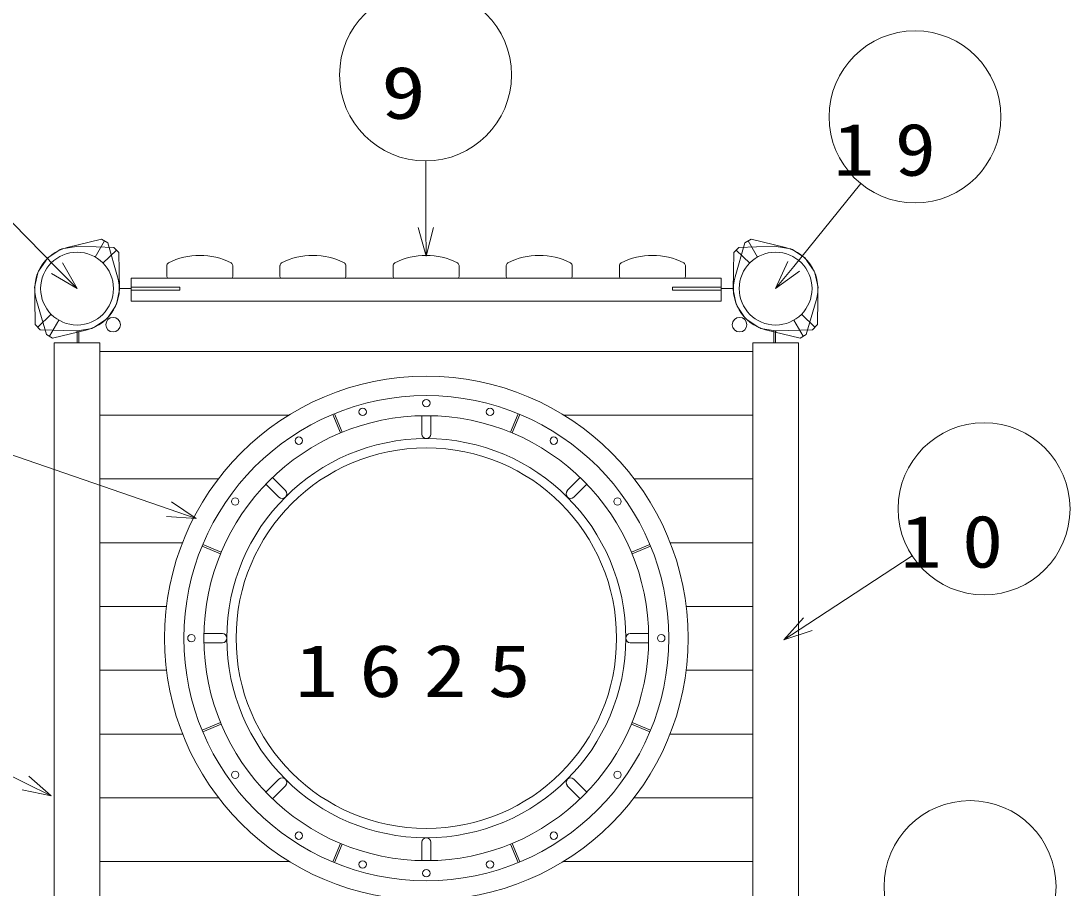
# Model space of a CAD drawing. Units: millimetres on the paper. Extents: x 0 to 420, y -594 to 297.
# Drawn here: x 119.25 to 149.77, y 211.16 to 236.36 of the extents above; entities that cross this region are included whole.
import ezdxf
from ezdxf.enums import TextEntityAlignment as Align

# ---------------------------------------------------------------- set-up
doc = ezdxf.new("R2010")
doc.units = ezdxf.units.MM
for name, color, linetype, lineweight in [('2D', 7, 'Continuous', 13), ('AM_5', 7, 'Continuous', 13), ('TEXT', 7, 'Continuous', 13)]:
    doc.layers.add(name, color=color, linetype=linetype, lineweight=lineweight)
doc.styles.add('ＭＳ ゴシック', font='')
doc.styles.get('ＭＳ ゴシック').set_extended_font_data('MS Gothic')

msp = doc.modelspace()

# ---------------------------------------------------------------- linework, layer by layer
at = {"layer": '2D'}
for p, q in [((120.864, 229.81), (120.443, 229.736)), ((121.593, 230.021), (120.593, 229.778)), ((120.926, 229.812), (120.864, 229.81)), ((121.955, 229.781), (120.926, 229.812)), ((121.684, 229.968), (121.413, 229.499)), ((121.776, 229.915), (121.593, 230.021)), ((122.065, 228.928), (121.776, 229.915)), ((122.103, 229.63), (121.955, 229.781)), ((139.985, 229.63), (140.133, 229.781)), ((140.023, 228.928), (140.312, 229.915)), ((140.133, 229.781), (141.162, 229.812)), ((140.312, 229.915), (140.495, 230.021)), ((140.404, 229.968), (140.675, 229.499)), ((140.495, 230.021), (141.495, 229.778)), ((141.162, 229.812), (141.224, 229.81)), ((141.224, 229.81), (141.645, 229.736)), ((120.019, 229.464), (119.984, 229.414)), ((120.147, 229.55), (120.019, 229.464)), ((120.393, 229.716), (120.147, 229.55)), ((120.443, 229.736), (120.393, 229.716)), ((122.029, 229.705), (121.639, 229.324)), ((122.116, 228.547), (122.103, 229.63)), ((139.973, 228.547), (139.985, 229.63)), ((140.059, 229.705), (140.449, 229.324)), ((141.645, 229.736), (141.695, 229.716)), ((141.695, 229.716), (141.941, 229.55)), ((141.941, 229.55), (142.069, 229.464)), ((142.069, 229.464), (142.105, 229.414)), ((119.984, 229.414), (119.761, 229.091)), ((123.496, 229.254), (123.496, 228.932)), ((125.412, 229.254), (125.412, 228.932)), ((126.787, 229.254), (126.787, 228.932)), ((128.704, 229.254), (128.704, 228.932)), ((130.079, 229.254), (130.079, 228.932)), ((131.996, 229.254), (131.996, 228.932)), ((133.371, 229.254), (133.371, 228.932)), ((135.287, 229.254), (135.287, 228.932)), ((136.662, 229.254), (136.662, 228.932)), ((138.579, 229.254), (138.579, 228.932)), ((142.105, 229.414), (142.327, 229.091)), ((119.741, 229.038), (119.651, 228.619)), ((119.761, 229.091), (119.741, 229.038)), ((139.621, 228.882), (122.454, 228.882)), ((122.454, 228.215), (122.454, 228.882)), ((139.621, 228.215), (139.621, 228.882)), ((142.327, 229.091), (142.347, 229.038)), ((142.347, 229.038), (142.437, 228.619)), ((119.651, 228.619), (119.656, 228.566)), ((119.656, 228.566), (119.658, 228.29)), ((122.029, 228.133), (122.116, 228.547)), ((122.454, 228.582), (122.114, 228.582)), ((122.454, 228.624), (123.871, 228.624)), ((123.871, 228.54), (123.871, 228.624)), ((139.621, 228.624), (138.204, 228.624)), ((138.204, 228.54), (138.204, 228.624)), ((139.974, 228.582), (139.621, 228.582)), ((140.059, 228.133), (139.973, 228.547)), ((142.432, 228.566), (142.431, 228.29)), ((142.437, 228.619), (142.432, 228.566)), ((119.658, 228.29), (119.666, 227.541)), ((122.454, 228.54), (123.871, 228.54)), ((139.621, 228.54), (138.204, 228.54)), ((142.431, 228.29), (142.423, 227.541)), ((119.703, 228.236), (119.992, 227.249)), ((121.767, 227.725), (122.007, 228.076)), ((122.007, 228.076), (122.029, 228.133)), ((139.621, 228.215), (122.454, 228.215)), ((140.081, 228.076), (140.059, 228.133)), ((140.321, 227.725), (140.081, 228.076)), ((142.385, 228.236), (142.096, 227.249)), ((120.127, 227.843), (119.74, 227.464)), ((120.084, 227.196), (120.355, 227.666)), ((121.369, 227.452), (121.726, 227.687)), ((121.726, 227.687), (121.745, 227.703)), ((121.745, 227.703), (121.767, 227.725)), ((140.344, 227.703), (140.321, 227.725)), ((140.363, 227.687), (140.344, 227.703)), ((140.719, 227.452), (140.363, 227.687)), ((142.004, 227.196), (141.733, 227.666)), ((141.961, 227.843), (142.348, 227.464)), ((119.666, 227.541), (119.815, 227.387)), ((119.815, 227.387), (120.845, 227.352)), ((120.175, 227.143), (121.175, 227.387)), ((120.845, 227.352), (120.899, 227.352)), ((120.884, 227.005), (120.883, 227.359)), ((120.899, 227.352), (121.31, 227.426)), ((120.936, 227.358), (120.936, 227.005)), ((121.31, 227.426), (121.345, 227.439)), ((121.345, 227.439), (121.369, 227.452)), ((140.744, 227.439), (140.719, 227.452)), ((140.778, 227.426), (140.744, 227.439)), ((141.189, 227.352), (140.778, 227.426)), ((141.913, 227.143), (140.913, 227.387)), ((141.152, 227.358), (141.153, 227.005)), ((141.243, 227.352), (141.189, 227.352)), ((141.205, 227.005), (141.205, 227.359)), ((142.274, 227.387), (141.243, 227.352)), ((142.423, 227.541), (142.274, 227.387)), ((119.992, 227.249), (120.175, 227.143)), ((142.096, 227.249), (141.913, 227.143)), ((121.551, 227.005), (120.217, 227.005)), ((120.217, 227.005), (120.217, 209.839)), ((121.551, 209.839), (121.551, 227.005)), ((140.537, 226.755), (121.551, 226.755)), ((140.537, 227.005), (140.537, 209.839)), ((141.871, 227.005), (140.537, 227.005)), ((141.871, 209.839), (141.871, 227.005)), ((127.041, 224.902), (121.539, 224.902)), ((128.323, 224.926), (128.546, 224.387)), ((128.369, 224.945), (128.593, 224.406)), ((130.911, 224.355), (130.911, 224.887)), ((131.177, 224.355), (131.177, 224.887)), ((133.719, 224.945), (133.496, 224.406)), ((133.765, 224.926), (133.542, 224.387)), ((140.537, 224.902), (135.047, 224.902)), ((126.943, 222.712), (126.567, 223.088)), ((135.145, 222.712), (135.521, 223.088)), ((124.994, 223.049), (121.539, 223.049)), ((126.754, 222.523), (126.378, 222.899)), ((135.334, 222.523), (135.71, 222.899)), ((140.537, 223.049), (137.095, 223.049)), ((123.95, 221.195), (121.539, 221.195)), ((124.521, 221.097), (125.06, 220.874)), ((124.54, 221.143), (125.079, 220.92)), ((137.548, 221.143), (137.009, 220.92)), ((137.567, 221.097), (137.028, 220.874)), ((138.138, 221.195), (140.537, 221.195)), ((123.483, 219.342), (121.539, 219.342)), ((138.605, 219.342), (140.537, 219.342)), ((125.111, 218.555), (124.579, 218.555)), ((136.977, 218.555), (137.509, 218.555)), ((125.111, 218.289), (124.579, 218.289)), ((136.977, 218.289), (137.509, 218.289)), ((123.485, 217.489), (121.539, 217.489)), ((138.603, 217.489), (140.537, 217.489)), ((124.521, 215.747), (125.06, 215.97)), ((124.54, 215.701), (125.079, 215.924)), ((137.548, 215.701), (137.009, 215.924)), ((137.567, 215.747), (137.028, 215.971)), ((123.956, 215.635), (121.539, 215.635)), ((138.133, 215.635), (140.537, 215.635)), ((126.754, 214.321), (126.378, 213.945)), ((135.334, 214.321), (135.71, 213.945)), ((126.943, 214.132), (126.567, 213.756)), ((135.145, 214.132), (135.521, 213.756)), ((125.004, 213.782), (121.539, 213.782)), ((140.537, 213.782), (137.084, 213.782)), ((128.323, 211.918), (128.546, 212.457)), ((128.369, 211.899), (128.593, 212.438)), ((130.911, 212.489), (130.911, 211.957)), ((131.177, 212.489), (131.177, 211.957)), ((133.719, 211.899), (133.496, 212.438)), ((133.765, 211.918), (133.542, 212.457)), ((127.063, 211.929), (121.539, 211.929)), ((140.537, 211.929), (135.025, 211.929))]:
    msp.add_line(p, q, dxfattribs=at)
for centre, radius in [((120.884, 228.582), 1.058), ((120.884, 228.582), 1.058), ((120.884, 228.582), 1.058), ((120.884, 228.582), 1.058), ((141.204, 228.582), 1.058), ((141.204, 228.582), 1.058), ((141.204, 228.582), 1.058), ((141.204, 228.582), 1.058), ((121.932, 227.534), 0.212), ((140.156, 227.534), 0.212), ((131.044, 218.422), 7.617), ((131.044, 218.422), 7.05), ((131.044, 225.255), 0.108), ((131.044, 218.422), 6.467), ((129.191, 224.999), 0.108), ((132.897, 224.999), 0.108), ((131.044, 218.422), 5.8), ((127.337, 224.163), 0.108), ((134.751, 224.163), 0.108), ((131.044, 218.422), 5.533), ((125.484, 222.395), 0.108), ((136.604, 222.395), 0.108), ((124.211, 218.422), 0.108), ((137.877, 218.422), 0.108), ((125.484, 214.45), 0.108), ((136.604, 214.45), 0.108), ((127.337, 212.681), 0.108), ((134.751, 212.681), 0.108), ((129.191, 211.845), 0.108), ((132.897, 211.845), 0.108), ((131.044, 211.589), 0.108)]:
    msp.add_circle(centre, radius, dxfattribs=at)
for centre, radius, start, end in [((120.884, 228.582), 1.23, 103.6632, 196.3368), ((141.204, 228.582), 1.23, 343.6632, 76.3368), ((124.454, 227.549), 2, 62.8371, 117.1629), ((127.746, 227.549), 2, 62.8371, 117.1629), ((131.037, 227.549), 2, 62.8371, 117.1629), ((134.329, 227.549), 2, 62.8371, 117.1629), ((137.621, 227.549), 2, 62.8371, 117.1629), ((123.579, 229.254), 0.0833, 117.1629, 180), ((125.329, 229.254), 0.0833, 360, 62.8371), ((126.871, 229.254), 0.0833, 117.1629, 180), ((128.621, 229.254), 0.0833, 0, 62.8371), ((130.162, 229.254), 0.0833, 117.1629, 180), ((131.912, 229.254), 0.0833, 0, 62.8371), ((133.454, 229.254), 0.0833, 117.1629, 180), ((135.204, 229.254), 0.0833, 0, 62.8371), ((136.746, 229.254), 0.0833, 117.1629, 180), ((138.496, 229.254), 0.0833, 0, 62.8371), ((120.884, 228.582), 1.23, 283.6687, 16.3313), ((123.546, 228.932), 0.05, 180, 270), ((125.362, 228.932), 0.05, 270, 0), ((126.837, 228.932), 0.05, 180, 270), ((128.654, 228.932), 0.05, 270, 0), ((130.129, 228.932), 0.05, 180, 270), ((131.946, 228.932), 0.05, 270, 0), ((133.421, 228.932), 0.05, 180, 270), ((135.237, 228.932), 0.05, 270, 0), ((136.712, 228.932), 0.05, 180, 270), ((138.529, 228.932), 0.05, 270, 0), ((141.204, 228.582), 1.23, 163.6687, 256.3313), ((131.044, 224.355), 0.133, 180, 0), ((126.849, 222.618), 0.133, 225, 45), ((135.24, 222.618), 0.133, 135, 315), ((125.111, 218.422), 0.133, 270, 90), ((136.977, 218.422), 0.133, 90, 270), ((126.849, 214.227), 0.133, 315, 135), ((135.24, 214.227), 0.133, 45, 225), ((131.044, 212.489), 0.133, 360, 180)]:
    msp.add_arc(centre, radius, start, end, dxfattribs=at)
at = {"layer": 'AM_5'}
for p, q in [((131.027, 232.295), (131.033, 230.355)), ((117.721, 231.794), (120.299, 229.176)), ((143.683, 231.634), (141.729, 229.229)), ((130.81, 230.355), (131.035, 229.522)), ((131.033, 230.355), (131.035, 229.522)), ((131.035, 229.522), (131.256, 230.356)), ((120.299, 229.176), (120.884, 228.582)), ((120.884, 228.582), (120.458, 229.332)), ((141.556, 229.37), (141.204, 228.582)), ((141.729, 229.229), (141.204, 228.582)), ((120.14, 229.019), (120.884, 228.582)), ((141.204, 228.582), (141.903, 229.088)), ((117.451, 224.276), (123.563, 222.17)), ((123.563, 222.17), (124.351, 221.899)), ((124.351, 221.899), (123.636, 222.382)), ((123.491, 221.959), (124.351, 221.899)), ((145.175, 220.814), (142.141, 218.83)), ((142.019, 219.017), (141.444, 218.374)), ((142.141, 218.83), (141.444, 218.374)), ((141.444, 218.374), (142.263, 218.643)), ((116.444, 215.668), (119.384, 214.209)), ((119.384, 214.209), (120.13, 213.839)), ((120.13, 213.839), (119.483, 214.409)), ((119.284, 214.009), (120.13, 213.839))]:
    msp.add_line(p, q, dxfattribs=at)
for centre in [(131.02, 234.795), (145.259, 233.575), (147.267, 222.183), (146.86, 211.2)]:
    msp.add_circle(centre, 2.5, dxfattribs=at)

# ---------------------------------------------------------------- texts
at = {"layer": 'AM_5', "style": 'ＭＳ ゴシック', "width": 1.25}
msp.add_text('9', height=1.527, dxfattribs=at).set_placement((129.73, 233.059), align=Align.BOTTOM_LEFT)
at = {"layer": 'AM_5', "char_height": 1.527, "attachment_point": 7, "style": 'ＭＳ ゴシック'}
for s, insert in [('\\T1.5;\\W1.15;19', (142.878, 231.839)), ('\\T1.5;\\W1.15;10', (144.836, 220.447))]:
    msp.add_mtext(s, dxfattribs=dict(at, insert=insert))
at = {"layer": 'TEXT', "insert": (127.225, 216.686), "char_height": 1.527, "attachment_point": 7, "style": 'ＭＳ ゴシック'}
msp.add_mtext('\\T1.5;\\W1.2;1625', dxfattribs=at)

doc.saveas('drawing.dxf')
